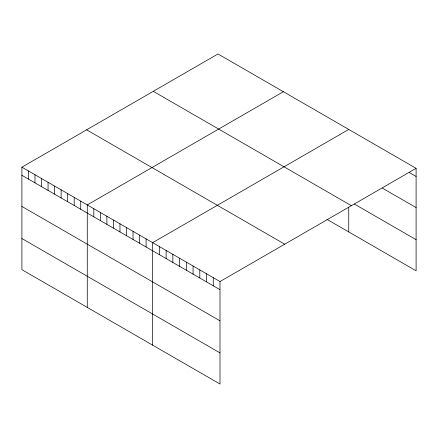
<?xml version="1.0" encoding="UTF-8"?>
<svg xmlns="http://www.w3.org/2000/svg" width="438" height="438" viewBox="0 0 438 438"><rect width="100%" height="100%" fill="white"/><g stroke="black" fill="none" stroke-linecap="round" stroke-linejoin="round"><path stroke-width="0.66" d="M21.9 167.185L219.996 281.552L219.996 384.033L21.9 269.666L21.9 167.185L218.004 53.967L416.1 168.334L416.1 270.815L326.956 219.35M283.375 91.706L87.272 204.924L87.272 307.405M348.747 129.451L152.643 242.668L152.643 345.149M219.996 281.552L416.1 168.334M409.366 172.561L416.1 176.448M382.423 188.148L416.1 207.59M354.358 204.031L416.1 239.674M153.289 91.328L351.385 205.696M86.614 129.823L284.711 244.19M21.9 175.299L219.996 289.666M21.9 206.44L219.996 320.808M21.9 238.524L219.996 352.897M348.747 207.278L348.747 231.932M213.262 277.665L213.262 285.779M206.528 273.777L206.528 281.891M199.794 269.89L199.794 278.004M193.059 265.997L193.059 274.111M186.32 262.11L186.32 270.224M179.585 258.223L179.585 266.337M172.851 254.336L172.851 262.45M166.117 250.443L166.117 258.557M159.383 246.556L159.383 254.67M146.106 238.896L146.106 247.005M139.569 235.118L139.569 243.232M133.032 231.346L133.032 239.46M126.494 227.568L126.494 235.682M119.957 223.796L119.957 231.91M113.42 220.024L113.42 228.138M106.883 216.246L106.883 224.36M100.346 212.474L100.346 220.588M93.809 208.702L93.809 216.815M80.734 201.151L80.734 209.265M74.197 197.379L74.197 205.493M67.66 193.601L67.66 201.715M61.123 189.829L61.123 197.943M54.586 186.051L54.586 194.165M48.049 182.279L48.049 190.393M41.511 178.507L41.511 186.621M34.974 174.729L34.974 182.843M28.437 170.957L28.437 179.071"/></g></svg>
